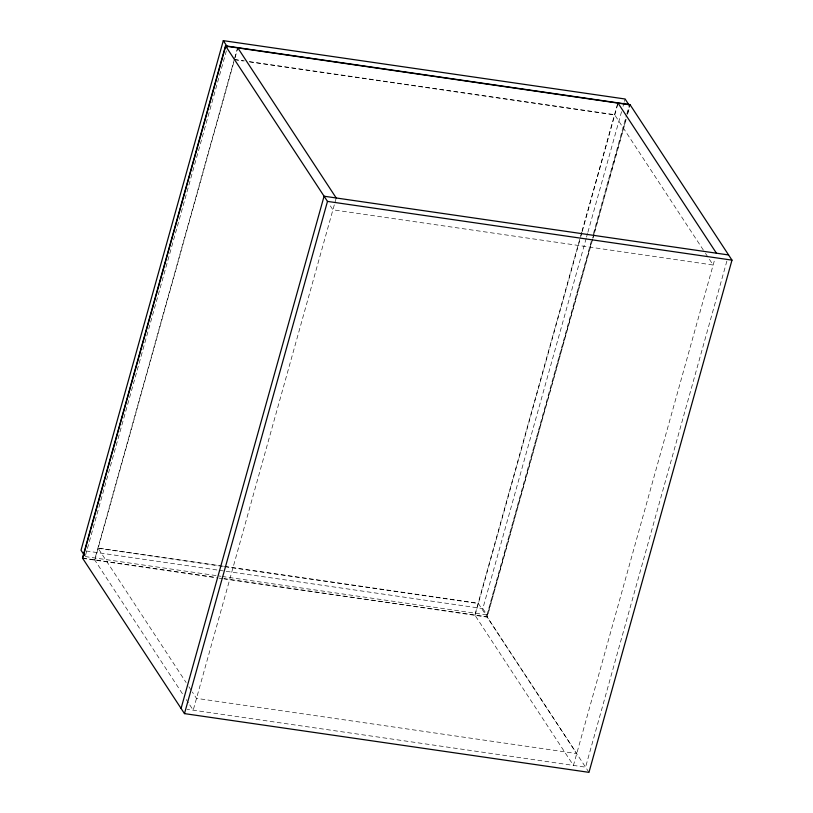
<?xml version="1.0" encoding="UTF-8"?>
<svg xmlns="http://www.w3.org/2000/svg" width="813" height="813" viewBox="0 0 813 813"><rect width="100%" height="100%" fill="white"/><g stroke="black" fill="none" stroke-linecap="round" stroke-linejoin="round"><path stroke-width="0.61" stroke-dasharray="4.07 3.05" d="M85.517 555.34L226.431 50.65M234.561 58.627L94.623 559.832L182.813 694.332M234.662 58.262L237.64 47.621M94.816 560.116L233.727 62.581M235.089 57.693L237.823 47.906M336.216 197.986L193.209 710.186L189.053 703.845M581.681 232.416L474.853 615.045L573.439 765.399L714.8 259.103M582.027 231.197L617.86 102.834M475.046 615.329L580.502 237.589M580.848 236.37L581.874 232.701M582.21 231.481L618.053 103.119M591.376 240.983L486.977 614.913L482.82 608.581L586.203 238.311M586.539 237.081L587.565 233.422M587.911 232.193L621.691 111.218M623.053 106.33L624.079 102.662M624.414 101.442L625.095 99.003M593.429 233.646L626.528 115.111M626.864 113.891L628.916 106.554M588.968 772.35L486.987 616.803L592.453 239.063M592.799 237.843L625.898 119.267M627.27 114.379L629.994 104.603M592.647 239.357L487.18 617.097L224.063 578.886M592.982 238.138L594.008 234.469M594.344 233.24L626.437 118.332M627.799 113.444L630.187 104.887M726.873 261.075L585.573 767.167L187.142 709.302M234.337 59.44L244.378 60.894M249.398 61.625L614.567 114.653L704.83 252.335M234.52 59.725L243.311 61.005M249.581 61.92L614.75 114.948M223.412 566.234L97.926 548.003L186.116 682.514M224.662 566.407L478.156 603.226L576.732 753.58L196.502 698.367L192.346 692.026M98.109 548.297L223.605 566.519M224.855 566.702L478.339 603.51M86.046 550.96L217.884 570.106M219.144 570.289L482.82 608.581M85.172 556.57L220.78 576.254M222.04 576.437L486.977 614.913M82.489 558.064L215.089 577.321M223.88 578.592L486.987 616.803M82.682 558.348L217.793 577.972M219.043 578.155L222.813 578.704M705.521 253.392L713.143 265.018L332.913 209.805L328.757 203.463M188.88 686.741L191.655 690.969M186.279 699.617L188.352 702.788"/><path stroke-width="1.22" d="M629.252 105.334L625.095 99.003L223.301 40.65L81.015 550.228L84.481 555.513M225.496 45.853L82.489 558.064L184.47 713.611L588.968 772.35L731.985 260.14L629.994 104.603L225.496 45.853L327.487 201.4L731.985 260.14M82.682 558.348L225.689 46.148L630.187 104.887M181.075 708.428L324.082 196.218L728.58 254.957M184.47 713.611L327.487 201.4M617.86 102.834L716.446 253.199M237.64 47.621L336.216 197.986M223.301 40.65L227.457 46.991"/></g></svg>
